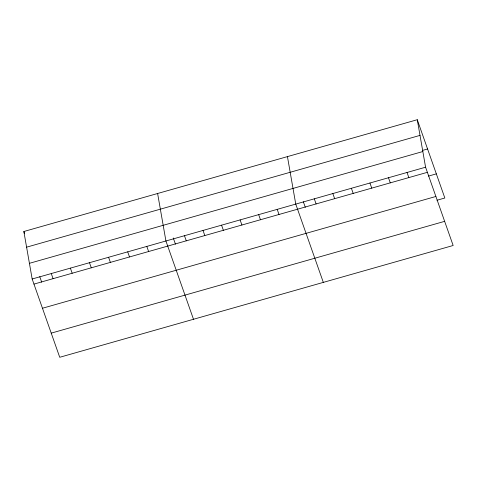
<?xml version="1.0" encoding="UTF-8"?>
<svg xmlns="http://www.w3.org/2000/svg" width="477" height="477" viewBox="0 0 477 477"><rect width="100%" height="100%" fill="white"/><g stroke="black" fill="none" stroke-linecap="round" stroke-linejoin="round"><path stroke-width="0.72" d="M417.268 119.721L425.579 167.206L453.15 245.494L59.732 357.279L32.162 278.991L23.85 231.506L417.268 119.721L444.838 198.009L436.992 200.239M26.593 247.175L420.01 135.39M422.58 150.398L427.571 148.979M29.419 263.322L422.837 151.537M32.162 278.991L425.579 167.206M33.962 284.101L427.38 172.322M428.489 176.091L436.336 173.861M42.465 308.249L435.883 196.47M51.224 333.131L444.647 221.346M407.036 172.477L408.831 177.587M388.487 177.748L390.287 182.858M369.937 183.019L371.738 188.129M351.394 188.29L353.195 193.4M332.845 193.561L334.645 198.67M314.301 198.826L316.102 203.941M303.342 201.765L305.292 207.292M323.323 282.384L295.752 204.096L287.44 156.611M277.203 209.367L279.003 214.477M258.659 214.638L260.46 219.748M240.11 219.909L241.911 225.019M221.566 225.174L223.367 230.29M203.017 230.445L204.818 235.555M184.468 235.716L186.268 240.825M173.27 237.963L175.458 244.182M193.495 319.274L165.924 240.986L157.613 193.495M146.815 246.418L148.615 251.528M127.705 251.844L129.505 256.954M108.595 257.276L110.396 262.386M89.485 262.702L91.286 267.818M70.381 268.134L72.176 273.243M51.272 273.565L53.072 278.675M23.85 231.506L24.524 233.42M39.752 276.66L41.696 282.187"/></g></svg>
